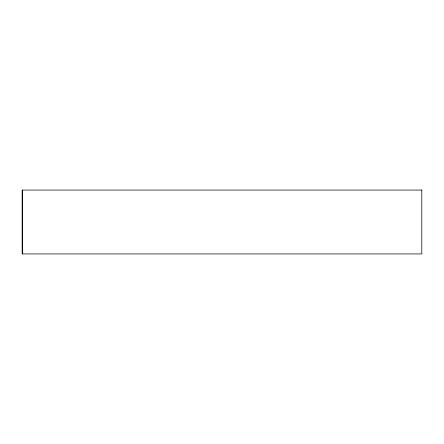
<?xml version="1.0" encoding="UTF-8"?>
<svg xmlns="http://www.w3.org/2000/svg" width="444" height="444" viewBox="0 0 444 444"><rect width="100%" height="100%" fill="white"/><g stroke="black" fill="none" stroke-linecap="round" stroke-linejoin="round"><path stroke-width="0.67" d="M22.283 190.065L22.283 253.935M421.8 190.065L22.2 190.065L22.2 253.935L421.8 253.935L421.8 190.065"/></g></svg>
